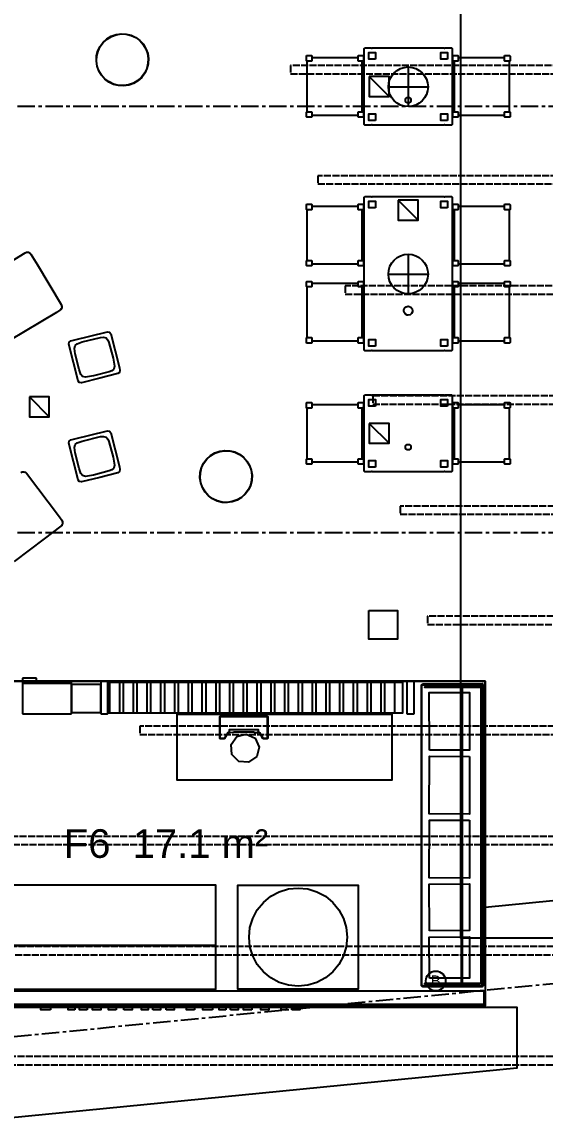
# Model space of a CAD drawing. Header units: millimetres. Extents: x -2320 to 44593, y -183000 to 30400.
# Drawn here: x 4790 to 9545, y -13256 to -3362 of the extents above; entities that cross this region are included whole.
import ezdxf
from ezdxf.enums import TextEntityAlignment as Align

# ---------------------------------------------------------------- set-up
doc = ezdxf.new("R2010")
doc.units = ezdxf.units.MM
doc.header["$LTSCALE"] = 50
doc.linetypes.add('CENTER', pattern=[5.08, 3.175, -0.635, 0.635, -0.635])
doc.linetypes.add('DASHED', pattern=[1.524, 1.27, -0.254])
for name, color, linetype in [('A-CLNG', 150, 'Continuous'), ('A-FLOR-F1', 2, 'Continuous'), ('A-FLOR-F6', 8, 'Continuous'), ('A-FLOR-TEXT', 7, 'Continuous'), ('A-FURN', 3, 'Continuous'), ('A-FURN-BASE', 9, 'Continuous'), ('A-MANGAL', 12, 'Continuous'), ('A-PLNT', 92, 'Continuous'), ('A-WALL-CUT', 7, 'Continuous'), ('E-LITE', 1, 'Continuous'), ('E-POWR', 5, 'Continuous'), ('S-GRID', 8, 'CENTER'), ('S-PURL', 9, 'DASHED')]:
    doc.layers.add(name, color=color, linetype=linetype)
doc.styles.add('VN', font='arial.ttf')

msp = doc.modelspace()

# ---------------------------------------------------------------- linework, layer by layer
at = {"layer": 'A-CLNG'}
msp.add_lwpolyline([(8775, -295), (8775, -11681), (36075, -11681), (36075, -295)], close=True, dxfattribs=at)
at = {"layer": 'A-FLOR-F1'}
msp.add_lwpolyline([(18900, -10429.7), (18050, -10513.5), (18050, -10559.9), (15550, -10559.9), (15550, -10759.9), (9000, -11405.5), (9000, -9350), (3200, -9350), (3200, -11977.2), (3025, -11994.5), (0, 167.5), (0, 7250), (4100, 7250), (4100, 7100), (1650, 7100), (1650, 150), (4100, 150), (4100, 0), (15300, 0), (15300, -3300), (28500, -3300)], dxfattribs=at)
at = {"layer": 'A-FLOR-F6'}
msp.add_lwpolyline([(3200, -12300), (3200, -9350), (9000, -9350), (9000, -12300)], close=True, dxfattribs=at)
at = {"layer": 'A-FURN'}
for points in [[(7906, -3600), (7964, -3600), (7970, -3606), (7976, -3600), (8624, -3600), (8630, -3606), (8636, -3600), (8694, -3600), (8700, -3606), (8700, -4294), (8694, -4300), (8636, -4300), (8630, -4294), (8624, -4300), (7976, -4300), (7970, -4294), (7964, -4300), (7906, -4300), (7900, -4294), (7900, -3606)], [(7379, -3670), (7421, -3670), (7425, -3674), (7425, -3685), (7428, -3687), (7842, -3687), (7845, -3685), (7845, -3674), (7849, -3670), (7891, -3670), (7895, -3674), (7895, -3716), (7880, -3723), (7880, -4177), (7895, -4184), (7895, -4226), (7891, -4230), (7849, -4230), (7845, -4226), (7845, -4215), (7842, -4213), (7428, -4213), (7425, -4215), (7425, -4226), (7421, -4230), (7379, -4230), (7375, -4226), (7375, -4184), (7379, -4180), (7387, -4180), (7383, -4176), (7383, -3724), (7387, -3720), (7379, -3720), (7375, -3716), (7375, -3674)], [(8755, -3674), (8755, -3685), (8758, -3687), (9172, -3687), (9175, -3685), (9175, -3674), (9179, -3670), (9221, -3670), (9225, -3674), (9225, -3716), (9221, -3720), (9213, -3720), (9217, -3724), (9217, -4176), (9213, -4180), (9221, -4180), (9225, -4184), (9225, -4226), (9221, -4230), (9179, -4230), (9175, -4226), (9175, -4215), (9172, -4213), (8758, -4213), (8755, -4215), (8755, -4226), (8751, -4230), (8709, -4230), (8705, -4226), (8705, -4184), (8720, -4177), (8720, -3723), (8705, -3716), (8705, -3674), (8709, -3670), (8751, -3670)], [(8292, -4099.3), (8279.2, -4089.9), (8275.5, -4082.8), (8275.5, -4066.8), (8279.2, -4059.7), (8292, -4050.3), (8308, -4050.3), (8320.8, -4059.7), (8324.5, -4066.8), (8324.5, -4082.8), (8320.8, -4089.9), (8308, -4099.3)], [(7375, -5066), (7375, -5024), (7379, -5020), (7421, -5020), (7425, -5024), (7425, -5035), (7428, -5037), (7842, -5037), (7845, -5035), (7845, -5024), (7849, -5020), (7891, -5020), (7895, -5024), (7895, -5066), (7880, -5073), (7880, -5527), (7895, -5534), (7895, -5576), (7891, -5580), (7849, -5580), (7845, -5576), (7845, -5565), (7842, -5563), (7428, -5563), (7425, -5565), (7425, -5576), (7421, -5580), (7379, -5580), (7375, -5576), (7375, -5534), (7379, -5530), (7387, -5530), (7383, -5526), (7383, -5074), (7387, -5070), (7379, -5070)], [(7906, -4950), (7964, -4950), (7970, -4956), (7976, -4950), (8624, -4950), (8630, -4956), (8636, -4950), (8694, -4950), (8700, -4956), (8700, -6344), (8694, -6350), (8636, -6350), (8630, -6344), (8624, -6350), (7976, -6350), (7970, -6344), (7964, -6350), (7906, -6350), (7900, -6344), (7900, -4956)], [(8755, -5024), (8755, -5035), (8758, -5037), (9172, -5037), (9175, -5035), (9175, -5024), (9179, -5020), (9221, -5020), (9225, -5024), (9225, -5066), (9221, -5070), (9213, -5070), (9217, -5074), (9217, -5526), (9213, -5530), (9221, -5530), (9225, -5534), (9225, -5576), (9221, -5580), (9179, -5580), (9175, -5576), (9175, -5565), (9172, -5563), (8758, -5563), (8755, -5565), (8755, -5576), (8751, -5580), (8709, -5580), (8705, -5576), (8705, -5534), (8720, -5527), (8720, -5073), (8705, -5066), (8705, -5024), (8709, -5020), (8751, -5020)], [(7379, -5720), (7421, -5720), (7425, -5724), (7425, -5735), (7428, -5737), (7842, -5737), (7845, -5735), (7845, -5724), (7849, -5720), (7891, -5720), (7895, -5724), (7895, -5766), (7880, -5773), (7880, -6227), (7895, -6234), (7895, -6276), (7891, -6280), (7849, -6280), (7845, -6276), (7845, -6265), (7842, -6263), (7428, -6263), (7425, -6265), (7425, -6276), (7421, -6280), (7379, -6280), (7375, -6276), (7375, -6234), (7379, -6230), (7387, -6230), (7383, -6226), (7383, -5774), (7387, -5770), (7379, -5770), (7375, -5766), (7375, -5724)], [(8755, -5724), (8755, -5735), (8758, -5737), (9172, -5737), (9175, -5735), (9175, -5724), (9179, -5720), (9221, -5720), (9225, -5724), (9225, -5766), (9221, -5770), (9213, -5770), (9217, -5774), (9217, -6226), (9213, -6230), (9221, -6230), (9225, -6234), (9225, -6276), (9221, -6280), (9179, -6280), (9175, -6276), (9175, -6265), (9172, -6263), (8758, -6263), (8755, -6265), (8755, -6276), (8751, -6280), (8709, -6280), (8705, -6276), (8705, -6234), (8720, -6227), (8720, -5773), (8705, -5766), (8705, -5724), (8709, -5720), (8751, -5720)], [(8274.9, -6017.4), (8263.8, -6003.4), (8259.8, -5986), (8260.8, -5977.1), (8268.6, -5960.9), (8282.6, -5949.8), (8300, -5945.8), (8308.9, -5946.8), (8325.1, -5954.6), (8336.2, -5968.6), (8340.2, -5986), (8339.2, -5994.9), (8331.4, -6011.1), (8317.4, -6022.2), (8300, -6026.2), (8291.1, -6025.2)], [(5339.5, -6269.4), (5506.4, -6229.6), (5531.1, -6227.6), (5558, -6234), (5572.2, -6252.4), (5582.1, -6275.2), (5619.7, -6417.3), (5631.4, -6490.1), (5625, -6517), (5606.6, -6531.2), (5583.8, -6541.1), (5441.7, -6578.7), (5368.9, -6590.4), (5342, -6584), (5327.8, -6565.6), (5310.4, -6519.5), (5275, -6376.8), (5268.6, -6327.9), (5275, -6301), (5293.4, -6286.8)], [(7379, -6820), (7421, -6820), (7425, -6824), (7425, -6835), (7428, -6837), (7842, -6837), (7845, -6835), (7845, -6824), (7849, -6820), (7891, -6820), (7895, -6824), (7895, -6866), (7880, -6873), (7880, -7327), (7895, -7334), (7895, -7376), (7891, -7380), (7849, -7380), (7845, -7376), (7845, -7365), (7842, -7363), (7428, -7363), (7425, -7365), (7425, -7376), (7421, -7380), (7379, -7380), (7375, -7376), (7375, -7334), (7379, -7330), (7387, -7330), (7383, -7326), (7383, -6874), (7387, -6870), (7379, -6870), (7375, -6866), (7375, -6824)], [(7906, -6750), (7964, -6750), (7970, -6756), (7976, -6750), (8624, -6750), (8630, -6756), (8636, -6750), (8694, -6750), (8700, -6756), (8700, -7444), (8694, -7450), (8636, -7450), (8630, -7444), (8624, -7450), (7976, -7450), (7970, -7444), (7964, -7450), (7906, -7450), (7900, -7444), (7900, -6756)], [(8755, -6824), (8755, -6835), (8758, -6837), (9172, -6837), (9175, -6835), (9175, -6824), (9179, -6820), (9221, -6820), (9225, -6824), (9225, -6866), (9221, -6870), (9213, -6870), (9217, -6874), (9217, -7326), (9213, -7330), (9221, -7330), (9225, -7334), (9225, -7376), (9221, -7380), (9179, -7380), (9175, -7376), (9175, -7365), (9172, -7363), (8758, -7363), (8755, -7365), (8755, -7376), (8751, -7380), (8709, -7380), (8705, -7376), (8705, -7334), (8720, -7327), (8720, -6873), (8705, -6866), (8705, -6824), (8709, -6820), (8751, -6820)], [(5339.5, -7169.4), (5506.4, -7129.6), (5531.1, -7127.6), (5558, -7134), (5572.2, -7152.4), (5582.1, -7175.2), (5619.7, -7317.3), (5631.4, -7390.1), (5625, -7417), (5606.6, -7431.2), (5583.8, -7441.1), (5441.7, -7478.7), (5368.9, -7490.4), (5342, -7484), (5327.8, -7465.6), (5310.4, -7419.5), (5275, -7276.8), (5268.6, -7227.9), (5275, -7201), (5293.4, -7186.8)], [(8292, -7249.3), (8279.2, -7239.9), (8275.5, -7232.8), (8275.5, -7216.8), (8279.2, -7209.7), (8292, -7200.3), (8308, -7200.3), (8320.8, -7209.7), (8324.5, -7216.8), (8324.5, -7232.8), (8320.8, -7239.9), (8308, -7249.3)]]:
    msp.add_lwpolyline(points, close=True, dxfattribs=at)
at = {"layer": 'A-FURN-BASE'}
for points in [[(5715.1, -3944.5), (5668.7, -3942.1), (5623.7, -3930.7), (5581.7, -3910.8), (5544.5, -3883.1), (5513.3, -3848.6), (5489.5, -3808.7), (5473.9, -3764.9), (5467.2, -3719), (5469.6, -3672.6), (5480.9, -3627.5), (5500.9, -3585.6), (5528.6, -3548.3), (5563.1, -3517.2), (5602.9, -3493.4), (5646.7, -3477.8), (5692.7, -3471), (5739.1, -3473.4), (5784.1, -3484.8), (5826.1, -3504.7), (5863.3, -3532.4), (5894.5, -3566.9), (5918.3, -3606.8), (5933.9, -3650.6), (5940.6, -3696.5), (5938.3, -3742.9), (5926.9, -3788), (5907, -3829.9), (5879.2, -3867.2), (5844.7, -3898.3), (5804.9, -3922.1), (5761.1, -3937.7)], [(8003, -3703), (7942, -3703), (7942, -3642), (8003, -3642)], [(8658, -3703), (8597, -3703), (8597, -3642), (8658, -3642)], [(7425, -3716), (7421, -3720), (7379, -3720), (7375, -3716), (7375, -3674), (7379, -3670), (7421, -3670), (7425, -3674)], [(7895, -3716), (7891, -3720), (7849, -3720), (7845, -3716), (7845, -3674), (7849, -3670), (7891, -3670), (7895, -3674)], [(8705, -3674), (8709, -3670), (8751, -3670), (8755, -3674), (8755, -3716), (8751, -3720), (8709, -3720), (8705, -3716)], [(9175, -3674), (9179, -3670), (9221, -3670), (9225, -3674), (9225, -3716), (9221, -3720), (9179, -3720), (9175, -3716)], [(7425, -4226), (7421, -4230), (7379, -4230), (7375, -4226), (7375, -4184), (7379, -4180), (7421, -4180), (7425, -4184)], [(7895, -4226), (7891, -4230), (7849, -4230), (7845, -4226), (7845, -4184), (7849, -4180), (7891, -4180), (7895, -4184)], [(8003, -4258), (7942, -4258), (7942, -4197), (8003, -4197)], [(8658, -4258), (8597, -4258), (8597, -4197), (8658, -4197)], [(8705, -4184), (8709, -4180), (8751, -4180), (8755, -4184), (8755, -4226), (8751, -4230), (8709, -4230), (8705, -4226)], [(9175, -4184), (9179, -4180), (9221, -4180), (9225, -4184), (9225, -4226), (9221, -4230), (9179, -4230), (9175, -4226)], [(7425, -5066), (7421, -5070), (7379, -5070), (7375, -5066), (7375, -5024), (7379, -5020), (7421, -5020), (7425, -5024)], [(7895, -5066), (7891, -5070), (7849, -5070), (7845, -5066), (7845, -5024), (7849, -5020), (7891, -5020), (7895, -5024)], [(8003, -5053), (7942, -5053), (7942, -4992), (8003, -4992)], [(8658, -5053), (8597, -5053), (8597, -4992), (8658, -4992)], [(8705, -5024), (8709, -5020), (8751, -5020), (8755, -5024), (8755, -5066), (8751, -5070), (8709, -5070), (8705, -5066)], [(9175, -5024), (9179, -5020), (9221, -5020), (9225, -5024), (9225, -5066), (9221, -5070), (9179, -5070), (9175, -5066)], [(7425, -5576), (7421, -5580), (7379, -5580), (7375, -5576), (7375, -5534), (7379, -5530), (7421, -5530), (7425, -5534)], [(7895, -5576), (7891, -5580), (7849, -5580), (7845, -5576), (7845, -5534), (7849, -5530), (7891, -5530), (7895, -5534)], [(8705, -5534), (8709, -5530), (8751, -5530), (8755, -5534), (8755, -5576), (8751, -5580), (8709, -5580), (8705, -5576)], [(9175, -5534), (9179, -5530), (9221, -5530), (9225, -5534), (9225, -5576), (9221, -5580), (9179, -5580), (9175, -5576)], [(7425, -5766), (7421, -5770), (7379, -5770), (7375, -5766), (7375, -5724), (7379, -5720), (7421, -5720), (7425, -5724)], [(7895, -5766), (7891, -5770), (7849, -5770), (7845, -5766), (7845, -5724), (7849, -5720), (7891, -5720), (7895, -5724)], [(8705, -5724), (8709, -5720), (8751, -5720), (8755, -5724), (8755, -5766), (8751, -5770), (8709, -5770), (8705, -5766)], [(9175, -5724), (9179, -5720), (9221, -5720), (9225, -5724), (9225, -5766), (9221, -5770), (9179, -5770), (9175, -5766)], [(5259, -6253.4), (5569, -6177.4), (5587.7, -6180.1), (5598.9, -6195.3), (5676.9, -6504.9), (5681.6, -6528), (5678.9, -6546.7), (5663.7, -6557.9), (5497.6, -6600.3), (5331, -6640.6), (5312.3, -6637.9), (5301.1, -6622.7), (5258.7, -6456.6), (5218.4, -6290), (5221.1, -6271.3), (5236.3, -6260.1)], [(7425, -6276), (7421, -6280), (7379, -6280), (7375, -6276), (7375, -6234), (7379, -6230), (7421, -6230), (7425, -6234)], [(7895, -6276), (7891, -6280), (7849, -6280), (7845, -6276), (7845, -6234), (7849, -6230), (7891, -6230), (7895, -6234)], [(8705, -6234), (8709, -6230), (8751, -6230), (8755, -6234), (8755, -6276), (8751, -6280), (8709, -6280), (8705, -6276)], [(9175, -6234), (9179, -6230), (9221, -6230), (9225, -6234), (9225, -6276), (9221, -6280), (9179, -6280), (9175, -6276)], [(8003, -6308), (7942, -6308), (7942, -6247), (8003, -6247)], [(8658, -6308), (8597, -6308), (8597, -6247), (8658, -6247)], [(7425, -6866), (7421, -6870), (7379, -6870), (7375, -6866), (7375, -6824), (7379, -6820), (7421, -6820), (7425, -6824)], [(7895, -6866), (7891, -6870), (7849, -6870), (7845, -6866), (7845, -6824), (7849, -6820), (7891, -6820), (7895, -6824)], [(8003, -6853), (7942, -6853), (7942, -6792), (8003, -6792)], [(8658, -6853), (8597, -6853), (8597, -6792), (8658, -6792)], [(8705, -6824), (8709, -6820), (8751, -6820), (8755, -6824), (8755, -6866), (8751, -6870), (8709, -6870), (8705, -6866)], [(9175, -6824), (9179, -6820), (9221, -6820), (9225, -6824), (9225, -6866), (9221, -6870), (9179, -6870), (9175, -6866)], [(5259, -7153.4), (5569, -7077.4), (5587.7, -7080.1), (5598.9, -7095.3), (5676.9, -7404.9), (5681.6, -7428), (5678.9, -7446.7), (5663.7, -7457.9), (5497.6, -7500.3), (5331, -7540.6), (5312.3, -7537.9), (5301.1, -7522.7), (5258.7, -7356.6), (5218.4, -7190), (5221.1, -7171.3), (5236.3, -7160.1)], [(6656.3, -7728.8), (6609.9, -7726.4), (6564.9, -7715), (6522.9, -7695.1), (6485.7, -7667.4), (6454.5, -7632.9), (6430.7, -7593), (6415.1, -7549.2), (6408.4, -7503.3), (6410.8, -7456.9), (6422.1, -7411.8), (6442.1, -7369.9), (6469.8, -7332.6), (6504.3, -7301.5), (6544.1, -7277.7), (6587.9, -7262.1), (6633.9, -7255.3), (6680.3, -7257.7), (6725.3, -7269.1), (6767.3, -7289), (6804.5, -7316.7), (6835.7, -7351.2), (6859.5, -7391.1), (6875.1, -7434.9), (6881.8, -7480.8), (6879.5, -7527.2), (6868.1, -7572.3), (6848.2, -7614.2), (6820.4, -7651.5), (6785.9, -7682.6), (6746.1, -7706.4), (6702.3, -7722)], [(7425, -7376), (7421, -7380), (7379, -7380), (7375, -7376), (7375, -7334), (7379, -7330), (7421, -7330), (7425, -7334)], [(7895, -7376), (7891, -7380), (7849, -7380), (7845, -7376), (7845, -7334), (7849, -7330), (7891, -7330), (7895, -7334)], [(8003, -7408), (7942, -7408), (7942, -7347), (8003, -7347)], [(8658, -7408), (8597, -7408), (8597, -7347), (8658, -7347)], [(8705, -7334), (8709, -7330), (8751, -7330), (8755, -7334), (8755, -7376), (8751, -7380), (8709, -7380), (8705, -7376)], [(9175, -7334), (9179, -7330), (9221, -7330), (9225, -7334), (9225, -7376), (9221, -7380), (9179, -7380), (9175, -7376)], [(4800, -9323), (4803, -9320), (4917, -9320), (4920, -9323), (4920, -9367), (4917, -9370), (4803, -9370), (4800, -9367)], [(5513, -9650), (5510, -9647), (5510, -9353), (5513, -9350), (5567, -9350), (5570, -9353), (5570, -9647), (5567, -9650)], [(5676.4, -9640), (5588.6, -9640), (5588.6, -9360), (5676.4, -9360)], [(5801.4, -9640), (5713.6, -9640), (5713.6, -9360), (5801.4, -9360)], [(5838.6, -9640), (5838.6, -9360), (5926.4, -9360), (5926.4, -9640)], [(5963.6, -9640), (5963.6, -9360), (6051.4, -9360), (6051.4, -9640)], [(6176.4, -9640), (6088.6, -9640), (6088.6, -9360), (6176.4, -9360)], [(6213.6, -9640), (6213.6, -9360), (6301.4, -9360), (6301.4, -9640)], [(6338.6, -9640), (6338.6, -9360), (6426.4, -9360), (6426.4, -9640)], [(6551.4, -9640), (6463.6, -9640), (6463.6, -9360), (6551.4, -9360)], [(6588.6, -9640), (6588.6, -9360), (6676.4, -9360), (6676.4, -9640)], [(6713.6, -9640), (6713.6, -9360), (6801.4, -9360), (6801.4, -9640)], [(6838.6, -9640), (6838.6, -9360), (6926.4, -9360), (6926.4, -9640)], [(6963.6, -9640), (6963.6, -9360), (7051.4, -9360), (7051.4, -9640)], [(7176.4, -9640), (7088.6, -9640), (7088.6, -9360), (7176.4, -9360)], [(7213.6, -9640), (7213.6, -9360), (7301.4, -9360), (7301.4, -9640)], [(7338.6, -9640), (7338.6, -9360), (7426.4, -9360), (7426.4, -9640)], [(7551.4, -9640), (7463.6, -9640), (7463.6, -9360), (7551.4, -9360)], [(7588.6, -9640), (7588.6, -9360), (7676.4, -9360), (7676.4, -9640)], [(7713.6, -9640), (7713.6, -9360), (7801.4, -9360), (7801.4, -9640)], [(7926.4, -9640), (7838.6, -9640), (7838.6, -9360), (7926.4, -9360)], [(7963.6, -9640), (7963.6, -9360), (8051.4, -9360), (8051.4, -9640)], [(8088.6, -9640), (8088.6, -9360), (8176.4, -9360), (8176.4, -9640)], [(8347, -9350), (8350, -9353), (8350, -9647), (8347, -9650), (8293, -9650), (8290, -9647), (8290, -9353), (8293, -9350)], [(8976, -9384), (8976, -12116), (8424, -12116), (8424, -9384)], [(6200, -9650), (8150, -9650), (8150, -10250), (6200, -10250)], [(4550, -11200), (6550, -11200), (6550, -11750), (4550, -11750)], [(6754, -11204), (7846, -11204), (7846, -12146), (6754, -12146)], [(4550, -11750), (6550, -11750), (6550, -12150), (4550, -12150)], [(4492, -12312), (9288, -12312), (9286.8, -12864.1), (3399.7, -13443.8), (3112.6, -12309.1), (3708, -12312), (3708, -13030.5), (4492, -13030.5)]]:
    msp.add_lwpolyline(points, close=True, dxfattribs=at)
for points in [[(4353.6, -5745.5), (4820.8, -5459.9), (4833.7, -5455.3), (4834.9, -5458.5), (4835, -5455), (4850.1, -5455.9), (4862.5, -5461.7), (4861, -5464.9), (4863.5, -5462.6), (4872.7, -5472.7), (4932.3, -5570.4), (5148.8, -5929.2), (5153.7, -5942.7), (5150.4, -5943.9), (5154.1, -5944.1), (5153.5, -5957.7), (5147.3, -5971.5), (5144.1, -5970), (5146.4, -5972.5), (5136.3, -5981.7), (5103.9, -6001.8), (4679.8, -6257.8)], [(4780.1, -7455.2), (4793, -7449), (4794.5, -7452.1), (4794.3, -7448.5), (4809.3, -7447.9), (4822.2, -7452.4), (4820.9, -7456), (4823.4, -7453.3), (4834, -7462.9), (5131.6, -7858.9), (5154.1, -7889.6), (5160.1, -7902), (5156.9, -7903.5), (5160.6, -7903.3), (5161.1, -7918.3), (5156.6, -7931.2), (5153, -7929.9), (5155.7, -7932.4), (5146.1, -7943), (4994.3, -8057.4), (4719.9, -8262.8)]]:
    msp.add_lwpolyline(points, dxfattribs=at)
at = {"layer": 'A-MANGAL'}
for points in [[(4917, -9370), (4803, -9370), (4800, -9367), (4800, -9323), (4803, -9320), (4917, -9320), (4920, -9323), (4920, -9367)], [(5567, -9650), (5513, -9650), (5510, -9647), (5510, -9353), (5513, -9350), (5567, -9350), (5570, -9353), (5570, -9647)], [(5574.3, -9360), (8248.1, -9360), (8248.1, -9640), (5574.3, -9640)], [(8347, -9350), (8350, -9353), (8350, -9647), (8347, -9650), (8293, -9650), (8290, -9647), (8290, -9353), (8293, -9350)], [(8430, -9375), (8973, -9373), (8975, -9380), (8980, -9384), (8980, -9450), (8988, -9450), (8988, -9502.5), (8992, -9504.5), (8992, -9600.5), (8988, -9602.5), (8992, -9607.5), (8992, -9703.5), (8988, -9705.5), (8992, -9710.5), (8992, -9806.5), (8988, -9808.5), (8992, -9813.5), (8992, -9909.5), (8988, -9911.5), (8992, -9916.5), (8992, -10012.5), (8988, -10014.5), (8988, -10070), (8980, -10070), (8980, -10110), (8988, -10110), (8988, -10162.5), (8992, -10164.5), (8992, -10260.5), (8988, -10262.5), (8992, -10267.5), (8992, -10363.5), (8988, -10365.5), (8992, -10370.5), (8992, -10466.5), (8988, -10468.5), (8992, -10473.5), (8992, -10569.5), (8988, -10571.5), (8992, -10576.5), (8992, -10672.5), (8988, -10674.5), (8988, -10730), (8980, -10730), (8980, -10770), (8988, -10770), (8988, -10822.5), (8992, -10824.5), (8992, -10920.5), (8988, -10922.5), (8992, -10927.5), (8992, -11023.5), (8988, -11025.5), (8992, -11030.5), (8992, -11126.5), (8988, -11128.5), (8992, -11133.5), (8992, -11229.5), (8988, -11231.5), (8992, -11236.5), (8992, -11332.5), (8988, -11334.5), (8988, -11390), (8980, -11390), (8980, -11430), (8988, -11430), (8988, -11482.5), (8992, -11484.5), (8992, -11580.5), (8988, -11582.5), (8992, -11587.5), (8992, -11683.5), (8988, -11685.5), (8992, -11690.5), (8992, -11786.5), (8988, -11788.5), (8992, -11793.5), (8992, -11889.5), (8988, -11891.5), (8992, -11896.5), (8992, -11992.5), (8988, -11994.5), (8988, -12050), (8980, -12050), (8980, -12116), (8975, -12120), (8973, -12127), (8432, -12127), (8430, -12120), (8424, -12120), (8420, -12116), (8420, -9384), (8424, -9380), (8430, -9380)], [(8791.8, -12093), (8950, -12093), (8950, -12099), (8450, -12099), (8450, -12093), (8784.9, -12093), (8784.9, -9407), (8450, -9407), (8450, -9401), (8950, -9401), (8950, -9407), (8791.8, -9407)], [(8494, -9978), (8492, -9454), (8856, -9452), (8858, -9976)], [(8964.4, -12100), (8964.4, -9400), (8971.3, -9400), (8971.3, -12100)], [(8150, -10250), (6200, -10250), (6200, -9650), (8150, -9650)], [(6675.6, -9813.8), (6665.1, -9815.9), (6632.3, -9871.6), (6588.3, -9871.2), (6588.2, -9670), (6806.3, -9670), (6589.6, -9671.5), (6589.6, -9870.5), (6631.3, -9870.5), (6663.7, -9815.4), (6674.1, -9813.6), (6674.1, -9808.3)], [(7024, -9872), (6980.9, -9871.6), (6948.3, -9816.2), (6937.5, -9813.4), (6939, -9808.3), (6939.1, -9813.6), (6949.5, -9815.4), (6981.8, -9870.5), (7023.5, -9870.6), (7023.5, -9671.5), (6806.9, -9670), (7025, -9670)], [(6710.6, -9817.6), (6677, -9818.1), (6676, -9788), (6937.1, -9788), (6935.3, -9818.5), (6903.6, -9818.6), (6902.5, -9815), (6895.3, -9812.1), (6717.9, -9812.1), (6710.6, -9815)], [(6690.7, -9926.9), (6742, -9853.7), (6828.3, -9830.6), (6909.3, -9868.3), (6947, -9949.3), (6923.9, -10035.6), (6850.7, -10086.9), (6761.7, -10079.1), (6698.5, -10015.9)], [(8858, -10034), (8856, -10558), (8492, -10556), (8494, -10032)], [(8858, -10614), (8856, -11138), (8492, -11136), (8494, -10612)], [(6550, -11200), (6550, -11750), (4550, -11750), (4550, -11200)], [(7846, -11204), (7846, -12146), (6754, -12146), (6754, -11204)], [(7129.3, -12087.1), (7052.2, -12045.8), (6984.6, -11990.4), (6929.2, -11922.8), (6887.9, -11845.7), (6862.6, -11762), (6854, -11675), (6862.6, -11588), (6887.9, -11504.3), (6929.2, -11427.2), (6984.6, -11359.6), (7052.2, -11304.2), (7129.3, -11262.9), (7213, -11237.6), (7300, -11229), (7387, -11237.6), (7470.7, -11262.9), (7547.8, -11304.2), (7615.4, -11359.6), (7670.8, -11427.2), (7712.1, -11504.3), (7737.4, -11588), (7746, -11675), (7737.4, -11762), (7712.1, -11845.7), (7670.8, -11922.8), (7615.4, -11990.4), (7547.8, -12045.8), (7470.7, -12087.1), (7387, -12112.4), (7300, -12121), (7213, -12112.4)], [(8494, -11618), (8492, -11194), (8856, -11192), (8858, -11616)], [(8494, -12048), (8492, -11674), (8856, -11672), (8858, -12046)], [(6550, -12150), (4550, -12150), (4550, -11750), (6550, -11750)], [(5050.6, -12335), (4964.4, -12335), (4964.4, -12300), (5050.6, -12300)], [(5271.4, -12335), (5210.3, -12335), (5210.3, -12300), (5271.4, -12300)], [(5383.8, -12335), (5313.3, -12335), (5313.3, -12300), (5383.8, -12300)], [(5433.5, -12300), (5508.5, -12300), (5508.5, -12335), (5433.5, -12335)], [(5648.8, -12335), (5576.8, -12335), (5576.8, -12300), (5648.8, -12300)], [(5716.9, -12335), (5716.9, -12300), (5791.9, -12300), (5791.9, -12335)], [(5877.4, -12300), (5938.5, -12300), (5938.5, -12335), (5877.4, -12335)], [(5980.4, -12335), (5980.4, -12300), (6050.9, -12300), (6050.9, -12335)], [(6100.5, -12335), (6100.5, -12300), (6175.5, -12300), (6175.5, -12335)], [(6360.4, -12335), (6285.4, -12335), (6285.4, -12300), (6360.4, -12300)], [(6521.3, -12335), (6434.7, -12335), (6434.7, -12300), (6521.3, -12300)], [(6643.2, -12335), (6582.1, -12335), (6582.1, -12300), (6643.2, -12300)], [(6685.1, -12335), (6685.1, -12300), (6755.6, -12300), (6755.6, -12335)], [(6880.2, -12335), (6805.2, -12335), (6805.2, -12300), (6880.2, -12300)], [(7035.4, -12300), (7035.4, -12335), (6960.4, -12335), (6960.4, -12300)], [(7196, -12300), (7196, -12335), (7146.4, -12335), (7146.4, -12300)], [(7241.9, -12335), (7241.9, -12300), (7315.8, -12300), (7315.8, -12335)]]:
    msp.add_lwpolyline(points, close=True, dxfattribs=at)
at = {"layer": 'A-PLNT'}
for points in [[(5545.8, -3881.6), (5514.9, -3847.4), (5491.3, -3807.9), (5475.9, -3764.5), (5469.2, -3718.9), (5471.5, -3672.9), (5482.8, -3628.2), (5502.5, -3586.6), (5530, -3549.6), (5564.2, -3518.8), (5603.8, -3495.1), (5647.2, -3479.7), (5692.8, -3473), (5738.8, -3475.4), (5783.4, -3486.6), (5825.1, -3506.4), (5862, -3533.9), (5892.9, -3568.1), (5916.5, -3607.6), (5932, -3651), (5938.6, -3696.6), (5936.3, -3742.6), (5925, -3787.3), (5905.3, -3828.9), (5877.8, -3865.9), (5843.6, -3896.7), (5804, -3920.4), (5760.6, -3935.8), (5715, -3942.5), (5669, -3940.1), (5624.4, -3928.9), (5582.8, -3909.1)], [(6456.1, -7631.7), (6432.5, -7592.2), (6417.1, -7548.8), (6410.4, -7503.2), (6412.7, -7457.2), (6424, -7412.5), (6443.7, -7370.9), (6471.2, -7333.9), (6505.4, -7303.1), (6545, -7279.4), (6588.4, -7264), (6634, -7257.3), (6680, -7259.7), (6724.6, -7270.9), (6766.3, -7290.7), (6803.2, -7318.2), (6834.1, -7352.4), (6857.7, -7391.9), (6873.2, -7435.3), (6879.8, -7480.9), (6877.5, -7526.9), (6866.2, -7571.6), (6846.5, -7613.2), (6819, -7650.2), (6784.8, -7681), (6745.2, -7704.7), (6701.8, -7720.1), (6656.2, -7726.8), (6610.2, -7724.4), (6565.6, -7713.2), (6524, -7693.4), (6487, -7665.9)]]:
    msp.add_lwpolyline(points, close=True, dxfattribs=at)
at = {"layer": 'A-WALL-CUT'}
for points in [[(7942, -8708), (8202, -8708), (8202, -8968), (7942, -8968)], [(5240, -9373), (5240, -9647), (5237, -9650), (4803, -9650), (4800, -9647), (4800, -9373), (4803, -9370), (5237, -9370)], [(4920, -9368), (4920, -9351.6), (4922, -9349.6), (5032, -9349.6), (5034, -9351.6), (5034, -9368), (5032, -9370), (4922, -9370)], [(5238, -9370), (5048, -9370), (5046, -9368), (5046, -9350), (5048, -9348), (5238, -9348), (5240, -9350), (5240, -9368)], [(5245, -9639), (5245, -9379), (5505, -9379), (5505, -9639)], [(3212, -12162), (8988, -12162), (8988, -12288), (3212, -12288)]]:
    msp.add_lwpolyline(points, close=True, dxfattribs=at)
at = {"layer": 'E-LITE'}
for p, q in [((8300, -3773), (8300, -4133)), ((8120, -3953), (8480, -3953)), ((8300, -5473), (8300, -5833)), ((8120, -5653), (8480, -5653))]:
    msp.add_line(p, q, dxfattribs=at)
for centre, radius in [((8300, -3953), 180), ((8300, -5653), 180), ((8550, -12073), 90)]:
    msp.add_circle(centre, radius, dxfattribs=at)
at = {"layer": 'E-POWR'}
for p, q in [((7947, -3860), (8127, -4040)), ((8210, -4983), (8390, -5163)), ((4860, -6769), (5040, -6949)), ((7947, -7010), (8127, -7190))]:
    msp.add_line(p, q, dxfattribs=at)
for points in [[(7947, -3860), (7947, -4040), (8127, -4040), (8127, -3860)], [(8210, -4983), (8210, -5163), (8390, -5163), (8390, -4983)], [(4860, -6769), (4860, -6949), (5040, -6949), (5040, -6769)], [(7947, -7010), (7947, -7190), (8127, -7190), (8127, -7010)]]:
    msp.add_lwpolyline(points, close=True, dxfattribs=at)
at = {"layer": 'S-GRID'}
for p, q in [((-1600, -4130), (38600, -4130)), ((-1600, -8000), (38600, -8000)), ((-1600, -13200.9), (38600, -9238.3))]:
    msp.add_line(p, q, dxfattribs=at)
at = {"layer": 'S-PURL'}
for points in [[(7231, -3760), (7231, -3835), (18592, -3835), (18592, -3760)], [(7480, -4760), (7480, -4835), (17657, -4835), (17657, -4760)], [(7729, -5760), (7729, -5835), (17380, -5835), (17380, -5760)], [(7978, -6760), (7978, -6835), (17492, -6835), (17492, -6760)], [(8227, -7760), (8227, -7835), (18089, -7835), (18089, -7760)], [(8476, -8760), (8476, -8835), (36520, -8835), (36520, -8760)], [(5862, -9760), (5862, -9835), (36455, -9835), (36455, -9760)], [(2728, -10760), (2728, -10835), (30361, -10835), (30361, -10760)], [(2977, -11760), (2977, -11835), (20216, -11835), (20216, -11760)], [(3225, -12760), (3225, -12835), (10071, -12835), (10071, -12760)]]:
    msp.add_lwpolyline(points, close=True, dxfattribs=at)

# ---------------------------------------------------------------- texts
at = {"layer": 'A-FLOR-TEXT', "style": 'VN'}
msp.add_text('F6  17.1 m²', height=260, dxfattribs=at).set_placement((6100, -10825), align=Align.MIDDLE_CENTER)
at = {"layer": 'E-LITE', "style": 'VN'}
msp.add_text('B', height=100, dxfattribs=at).set_placement((8550, -12073), align=Align.MIDDLE_CENTER)

doc.saveas('drawing.dxf')
